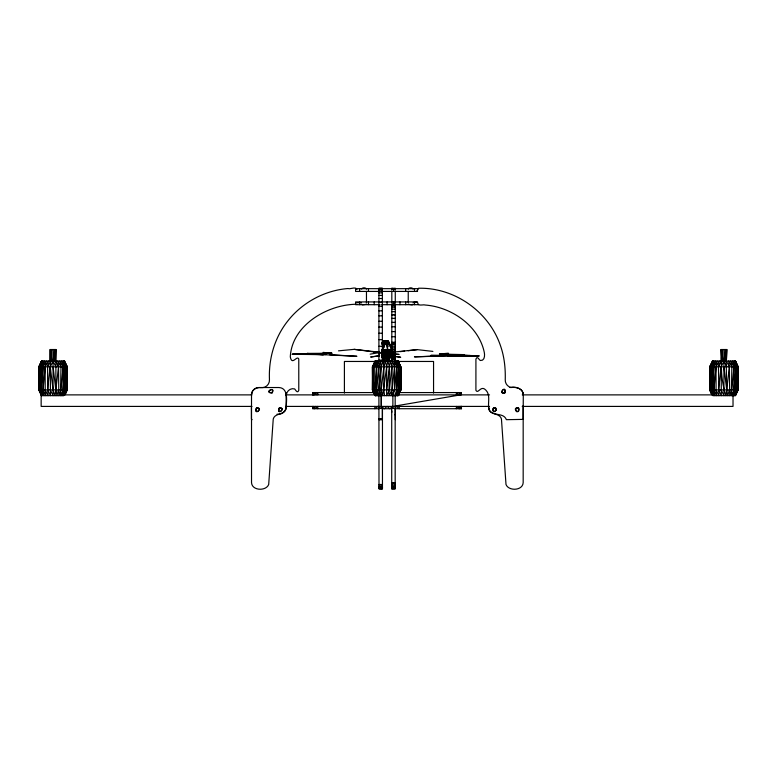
<?xml version="1.0" encoding="UTF-8"?>
<svg xmlns="http://www.w3.org/2000/svg" width="777" height="777" viewBox="0 0 777 777"><rect width="100%" height="100%" fill="white"/><g stroke="black" fill="none" stroke-linecap="round" stroke-linejoin="round"><path stroke-width="1.17" d="M55.517 349.524L54.487 361.062L54.555 349.524L53.069 361.062L50.272 366.822L53.069 389.889L55.05 395.648L55.837 389.889L55.944 349.524L50.184 349.524L50.184 361.062L50.554 349.524C52.03 365.015 47.076 380.254 48.038 395.648L45.202 389.889L45.144 366.822L46.319 361.062L42.988 366.822L41.288 389.889L42.667 395.648L63.889 395.648L66.171 389.889L67.007 366.822L64.53 361.062L41.599 361.062L38.85 366.822L38.85 389.889L41.531 395.648L39.132 389.889L38.85 366.822L41.608 361.062L39.132 366.822L38.85 389.889L41.715 395.648L39.559 390.85M285.567 409.644L286.159 406.76C286.577 400.631 288.442 387.908 278.885 387.529L258.799 387.529C254.905 387.48 251.466 390.918 251.515 394.813L251.525 482.663C251.933 490.773 266.035 491.385 268.696 484.498L273.242 418.997C275.019 412.402 285.159 415.559 286.033 408.129M379.001 488.092L379.001 487.286M382.459 488.092L382.459 487.286M391.812 412.325L391.812 410.946M395.27 415.073L395.27 414.403M395.27 359.285L391.812 359.061M391.812 356.439L395.27 356.439L395.27 356.934L391.812 356.934M405.701 304.691L405.701 301.923M405.701 291.433L405.701 288.665M408.236 302.855L408.236 291.385M523.174 405.643L523.174 482.663C522.766 490.773 508.663 491.385 506.002 484.498L501.447 418.997C499.679 412.402 489.529 415.559 488.665 408.129M722.445 361.062L722.445 349.524C720.444 364.889 721.085 380.905 725.922 395.648L726.709 389.889L726.126 357.595M60.985 366.822L59.8 361.062L63.141 366.822L63.073 389.889L61.878 395.648L64.841 389.889L64.909 366.822L61.626 361.062L63.141 366.822L60.927 389.889L58.829 395.648L58.528 366.822L57.751 361.062L60.985 366.822L60.489 395.648L63.073 389.889L64.909 366.822L63.024 361.062L66.2 366.822L66.171 389.889L62.986 395.648L64.841 389.889L66.2 366.822L64.025 361.062L67.007 366.822L66.997 389.889L64.996 394.697M379.37 355.507L379.535 351.379M381.449 355.516L383.362 355.487L383.372 351.389L381.905 351.311L381.905 355.458L383.527 355.468M389.53 361.062L389.53 349.524L383.76 349.524L383.76 361.062L384.197 349.524L384.178 361.062L385.159 349.524L385.178 361.062L386.645 349.524L386.596 361.062L388.005 349.524L388.063 361.062L389.102 349.524L389.131 361.062L388.908 358.751M393.045 395.648L394.531 389.889L394.561 366.822L392.385 361.062L389.413 389.889L386.645 395.648L386.674 366.822L387.82 361.062L389.442 366.822L388.908 395.648L392.074 389.889L394.561 366.822L394.337 361.062L396.697 366.822L396.707 389.889L394.803 395.648L398.494 389.889L398.455 366.822L397.173 361.062L399.767 366.822L399.805 389.889L397.319 395.648M389.19 353.389L389.19 351.311L392.327 351.408L389.792 351.466L389.763 353.545M735.469 395.648L737.868 389.889L738.15 366.822L735.392 361.062L737.868 366.822L737.043 389.889L733.857 395.648L735.712 389.889L735.78 366.822L732.497 361.062L734.012 366.822L731.798 389.889L729.7 395.648L729.399 366.822L726.369 361.062L726.816 349.524L721.056 349.524L721.483 361.062L718.472 366.822L718.91 395.648L716.073 389.889L716.015 366.822L717.19 361.062L713.859 366.822L712.159 389.889L713.539 395.648L735.469 395.648L738.15 389.889L738.15 366.822L735.401 361.062L712.47 361.062L709.722 366.822L709.722 389.889L711.955 394.697M712.47 361.062L710.003 366.822L709.722 389.889L738.15 389.889L737.868 366.822L734.896 361.062L737.072 366.822L735.712 389.889L732.75 395.648L733.944 389.889L734.012 366.822L730.671 361.062L731.856 366.822L731.361 395.648L733.944 389.889L735.78 366.822L733.896 361.062L737.072 366.822L737.043 389.889L734.76 395.648L737.868 389.889L737.878 366.822L735.392 361.062M721.444 357.595L721.425 361.062L721.056 349.524M383.819 353.457L383.372 351.389L383.857 353.428M398.174 361.062L400.573 366.822L400.864 389.889L397.999 395.648L400.611 389.889L400.864 366.822L372.426 366.822L372.717 389.889L375.272 395.648L372.426 389.889L372.426 366.822L375.116 361.062L398.174 361.062L400.864 366.822L400.864 389.889L398.174 395.648L375.116 395.648L372.426 389.889L372.572 376.534M384.12 361.752L383.488 350.048L382.614 349.66L383.284 341.229L385.596 340.559L388.471 341.278L391.948 348.543L387.908 341.19L385.596 340.559L382.721 341.142L381.925 343.269M64.53 361.062L67.278 366.822L66.997 389.889L64.821 394.697L67.007 389.889L64.404 394.697M381.925 357.517L382.012 350.048L383.488 350.048L381.925 357.517L384.11 357.663L381.925 357.517L383.401 357.537M381.837 357.527L384.547 357.624L382.886 357.439L382.983 350.009L381.944 349.611L383.819 349.873M389.044 355.39L389.024 357.546L390.977 357.507L389.996 357.459L390.025 355.322M389.073 353.244L389.112 350.019L391.744 349.601L388.471 341.278L382.721 341.142L382.09 343.259M390.044 353.185L390.083 349.98L389.355 349.582L388.607 349.99L391.074 349.99L389.112 350.019L389.636 353.234M390.355 355.38L390.326 357.527L389.986 355.38M390.384 353.224L390.423 350L391.744 349.601L387.354 341.317L385.596 340.559L382.614 349.66L384.44 349.912M383.362 355.487L383.838 351.408L382.507 351.447L382.449 355.594L384.43 355.555M361.626 289.093C362.082 287.354 365.977 287.412 366.462 289.093M375.417 395.648L372.717 389.889L373.494 366.822L375.388 361.062L372.678 366.822L372.717 389.889L375.116 395.648M389.53 349.524L389.131 361.062L389.102 349.524M399.805 389.889L400.573 366.822L397.941 361.062L398.669 363.364M55.944 349.524L55.497 361.062L58.528 366.822L55.837 389.889L56.944 395.648L58.469 389.889M726.369 361.062L726.816 349.524M251.418 394.988L251.544 393.648M286.072 406.934C286.159 411.519 281.449 415.005 277.02 414.19M396.707 389.889L398.455 366.822L395.949 361.062L396.697 366.822L394.531 389.889L391.045 395.648L392.074 389.889L392.103 366.822L390.18 361.062L386.625 389.889M726.388 349.524L725.359 361.062L725.427 349.524L723.931 361.062L721.143 366.822L718.531 389.889L721.328 395.648L721.143 366.822M729.341 389.889L727.816 395.648L726.709 389.889L729.399 366.822L728.622 361.062L731.856 366.822M408.236 289.093C408.721 287.412 412.616 287.354 413.073 289.093M314.734 394.881L315.035 392.57L316.093 394.881L317.783 392.57L317.783 394.881M50.272 366.822L50.456 395.648L47.659 389.889L47.601 366.822L48.417 361.062L45.144 366.822L43.056 389.889L44.027 395.648L41.288 389.889L41.22 366.822L43.123 361.062L39.928 366.822L39.132 389.889L41.385 394.697M718.472 366.822L719.288 361.062L716.015 366.822L713.927 389.889L714.898 395.648L712.159 389.889L712.091 366.822L713.995 361.062L710.8 366.822L710.003 389.889L712.004 394.697L709.722 389.889M456.371 406.41L456.371 408.721L458.08 406.41L459.12 408.721L459.46 406.41M399.291 406.41L399.291 408.721L396.406 406.41L394.91 408.721L461.441 408.721L461.179 406.41L460.848 408.721L460.489 406.41L459.12 408.721M383.848 361.732L384.197 359.673M385.353 344.298L385.596 340.559M389.413 353.176L390.083 349.98L392.443 349.582M251.593 393.784L251.806 392.803M391.899 352.525L392.006 352.049L388.801 352.729M373.523 389.889L376.651 395.648L374.835 389.889L374.796 366.822L376.107 361.062L373.494 366.822L373.523 389.889L375.806 395.648L372.717 389.889M286.305 394.93C286.752 390.918 290.588 387.762 294.658 388.918C295.678 390.161 297.542 393.832 298.786 390.345L298.776 359.061C296.999 354.759 291.987 366.161 290.297 356.934C291.763 325.107 327.826 304.331 356.721 304.254M251.622 393.269C252.583 388.888 257.42 386.927 261.528 387.674M395.221 406.002L460.47 394.881L461.247 392.57L399.32 392.57L399.32 394.881M313.452 407.177L312.908 408.721L379.215 408.721L377.739 406.41L374.835 408.721L374.835 406.41M41.385 362.985L42.104 361.062L39.122 366.822L39.122 389.889L39.122 366.822L41.608 361.062M711.897 363.937L712.975 361.062L709.993 366.822L710.003 389.889L712.15 394.697M413.043 304.205L412.198 304.866L408.294 304.302M396.26 395.648L398.494 389.889M375.116 361.062L372.678 366.822L375.388 361.062M382.478 344.298L383.848 341.093L384.178 347.474M374.796 366.822L377.301 361.062L374.835 389.889L377.797 395.648L376.592 389.889L376.583 366.822L378.923 361.062L379.205 395.648L376.592 389.889L378.758 366.822L380.847 361.062L380.837 395.648L378.729 389.889L381.216 366.822L383.061 361.062L383.887 366.822L383.848 389.889L384.586 395.648M381.876 344.386L383.284 341.229L388.471 341.278M400.174 390.85L397.999 395.648L400.864 389.889L372.426 389.889M65.045 394.697L67.278 389.889L67.278 366.822L64.035 361.062L65.103 363.937M709.789 372.892L709.722 366.822L712.975 361.062L710.8 366.822L710.829 389.889L712.703 395.648M366.404 304.302L362.5 304.866L361.655 304.205M47.601 366.822L50.66 361.062L51.573 349.524L51.573 361.062M397.474 395.648L400.087 390.85M315.035 392.57L313.704 394.881L313.306 392.57L312.966 394.881L312.713 392.57L373.669 392.57M505.079 392.618C506.274 384.207 497.183 395.056 505.079 392.618L504.778 392.88M413.189 302.69C414.277 301.787 416.851 301.612 417.735 302.855C417.56 306.73 423.523 304.128 425.427 305.05C451.534 307.09 478.613 325.728 484.265 352.253C484.935 355.274 484.78 360.965 480.38 360.518C478.855 359.877 477.418 355.264 475.922 359.061L475.912 390.345C478.214 394.561 480.827 384.566 485.907 390.18C490.724 395.046 487.616 402.719 488.83 408.634C491.229 417.317 503.35 411.528 506.381 419.677L523.164 419.386L523.28 394.988C523.368 388.694 516.2 386.761 511.043 387.509C507.517 386.732 505.001 383.275 505.244 379.7C505.545 368.405 504.37 357.022 500.679 346.299C489.52 312.373 455.477 287.849 419.726 288.228C417.424 287.48 418.385 290.433 416.919 290.734M357.051 302.671L361.509 302.69M390.948 349.99L391.307 349.572L389.355 349.582M272.261 392.676C275.893 386.441 263.607 391.53 271.882 392.939C275.728 384.897 263.248 393.657 272.222 392.754M504.895 392.667C506.118 384.197 497.756 394.366 504.526 392.919M493.21 408.246C492.064 416.831 500.456 406.594 493.58 407.993M516.045 408.255C514.889 416.87 523.29 406.594 516.414 407.993M495.561 408.207C493.288 406.526 491.249 410.839 494.036 411.499L496.163 410.285L495.289 407.974M518.191 408.09C510.44 407.381 521.28 416.423 518.123 407.983M392.851 406.41L389.782 408.721L387.092 406.41L384.343 408.721L381.322 406.41L381.322 394.881M256.507 408.09C252.642 416.287 265.074 407.459 256.196 408.246C255.089 416.725 263.189 406.585 256.575 407.983M279.341 408.08C275.476 416.278 287.908 407.459 279.03 408.236C277.913 416.725 286.014 406.575 279.409 407.974M383.906 354.671L381.692 355.487L383.799 355.516L381.662 355.545M388.995 353.04L392.006 352.049M383.741 354.953L381.692 355.487L383.828 355.021M381.42 355.371L383.585 354.875M388.976 353.156L390.918 352.729M370.134 354.147L379.312 352.622L354.195 349.349L338.49 350.845M389.112 350.019L391.744 349.601M379.263 355.769L370.619 357.012L379.477 355.798M262.471 387.674C266.618 387.49 269.842 383.527 269.454 379.448C268.551 358.712 274.621 337.645 287.558 321.27C302.02 302.671 324.339 290.481 347.843 288.539C350.126 289.666 355.827 286.072 356.915 289.51M323.057 352.379L331.915 353.244L292.162 354.331L325.922 354.516M439.442 354.05L464.287 354.613L458.1 355.147L478.943 355.934L447.892 355.817L479.186 355.915L439.442 354.05L448.31 353.185M408.061 350.757L417.181 349.631L432.886 351.398M388.782 352.612L392.113 352.253M395.444 351.894L417.181 349.631M399.99 351.651L404.603 351.155M302.37 353.904L292.405 354.322L323.455 354.613L300.058 354.059L302.37 353.904L323.455 354.613M389.102 357.595L390.86 357.478L388.801 357.585M389.141 357.605L390.977 357.507M388.791 355.497L392.278 355.555L389.733 355.613M451.398 355.711L414.432 356.857L450.204 355.516L475.66 355.808M383.372 351.389L384.353 351.369L381.905 351.311L383.634 354.419M391.084 351.33L388.84 351.359L392.171 351.369M295.687 354.215L313.248 353.943L307.061 353.409L331.915 353.244M447.892 355.817L471.289 355.662L430.924 355.39L452.301 355.545M381.662 350.019L382.983 350.009M384.023 361.752L383.663 357.643L381.575 357.449L384.673 357.43M390.025 349.611L382.614 349.66M389.345 351.418L392.327 351.408M383.838 351.408L381.604 351.379M378.904 288.442L382.362 288.384M418.58 288.665L355.594 288.665L355.594 291.433L380.06 291.433M391.812 288.694L395.27 288.694M391.812 288.889L395.27 288.889L391.812 288.384L395.27 288.228L395.27 289.51M391.812 289.093L395.27 289.093M378.904 289.423L382.362 289.423M378.904 290.87L382.362 290.87M381.701 291.433L417.57 291.433M378.904 292.871L382.362 292.871M378.904 295.425L382.362 295.425M378.904 298.514L382.362 298.514M380.06 301.923L355.594 301.923L355.594 304.691L380.06 304.691M381.701 301.923L417.57 301.923M378.904 302.127L382.362 302.127M391.812 361.48L391.812 304.186L395.27 304.205L395.27 361.48M391.812 304.302L395.27 304.254M391.812 304.497L395.27 304.497M381.701 304.691L418.58 304.691M391.812 304.769L395.27 304.846M391.812 305.05L395.27 305.05M391.812 305.837L395.27 305.837M378.904 306.245L382.362 306.245M391.812 307.216L395.27 307.216M391.812 309.159L395.27 309.159M378.904 310.839L382.362 310.839M391.812 311.664L395.27 311.664M391.812 314.704L395.27 314.704M391.812 314.811L395.27 314.811M378.904 315.821L382.362 315.821M391.812 318.356L395.27 318.356M378.904 321.27L382.362 321.27M391.812 322.358L395.27 322.358M391.812 326.777L395.27 326.777M378.904 327.088L382.362 327.088M391.812 331.585L395.27 331.585M378.904 333.226L382.362 333.226M391.812 336.732L395.27 336.732M378.904 339.646L382.362 339.646M391.812 342.249L395.27 342.249M391.812 342.832L395.27 342.832M395.27 343.415L391.812 343.415L391.812 343.997L395.27 343.997M391.812 344.58L395.27 344.58M378.904 346.299L382.362 346.299M391.812 346.241L395.27 346.241L395.27 347.843L391.812 347.843M391.812 349.388L395.27 349.388M391.812 350.864L395.27 350.864M391.812 351.563L395.27 351.563M391.812 352.253L395.27 352.253M395.27 352.923L391.812 352.923L391.812 353.574L395.27 353.574M378.904 353.147L382.362 353.147M391.812 354.195L395.27 354.195M391.812 354.788L395.27 354.788M391.812 355.371L395.27 355.371M391.812 355.915L395.27 355.915M391.812 357.401L395.27 357.401M391.812 357.566L395.27 357.556M391.812 357.653L395.27 357.731L391.812 357.838M391.812 358.051L395.27 358.051M391.812 358.352L395.27 358.352M391.812 358.692L395.27 358.692M378.904 360.159L382.362 360.159M379.341 361.46L344.405 361.46L344.405 393.055M381.75 361.46L384.159 361.46M388.986 361.46L433.556 361.46L433.556 393.055M38.85 366.822L67.278 366.822M709.722 366.822L738.15 366.822M509.994 387.529C515.277 386.315 523.251 388.131 523.183 394.813M38.85 389.889L67.278 389.889L67.201 383.819M43.57 394.881L41.152 394.881L41.152 406.41L251.942 406.41M62.956 394.881L251.923 394.881M285.849 394.881L375.281 394.881M397.678 394.881L489.549 394.881M522.251 394.881L713.645 394.881M285.781 406.41L380.128 406.41M381.322 406.41L489.559 406.41M522.193 406.41L733.022 406.41L733.022 394.881M378.904 408.216L382.362 408.207L382.362 419.667L378.904 419.658M391.715 408.255L394.026 408.246M382.294 408.721L391.831 408.721M378.904 419.085L382.362 419.085M378.904 419.24L382.362 419.279M378.904 419.386L382.362 419.454L378.904 419.59M391.715 482.663L395.172 482.663M391.715 483.391L395.172 483.391M379.001 484.498L382.459 484.498M391.715 484.858L395.172 484.858M379.001 485.839L382.459 485.839M391.715 486.179L395.172 486.179M379.001 486.965L382.459 486.965M391.715 487.286L395.172 487.286M379.001 487.888L382.459 487.888M391.715 488.092L395.172 488.092M379.001 488.5L382.459 488.772L379.001 488.772L378.904 394.93M391.715 488.597L395.172 488.5M379.001 488.752L382.459 488.752L382.459 408.129M392.871 394.813L392.871 408.129L391.715 408.129L391.715 488.772L395.172 488.752L395.172 394.813M391.715 488.772L395.172 488.772M388.393 351.427L391.491 351.447M321.134 354.283L300.058 354.059L319.046 354.293L301.282 353.972M389.277 355.526L392.278 355.555M389.364 355.565L391.433 355.594L389.335 355.536M319.949 354.497L356.905 356.293L329.506 354.691M389.86 354.079L392.171 354.176M395.629 354.312L399.096 354.458L395.668 353.943M382.07 357.546L384.11 357.663M252.098 419.677L251.427 419.085L251.418 405.808M381.575 357.449L384.547 357.624M468.978 355.487L471.289 355.662M390.996 355.72L389.656 355.613L391.861 355.944M354.195 349.349L379.39 352.204M380.06 352.554L373.242 351.728L379.885 352.865M381.604 349.786L383.488 350.048M383.284 341.229L382.721 341.142L385.994 341.113L388.092 346.406M388.811 352.913L392.239 353.428M395.182 356.449L400.709 357.284L395.318 356.41M381.662 352.467L383.896 352.855M382.507 351.447L384.285 354.574M712.062 393.735L709.993 389.889L712.256 394.697M39.637 390.85L41.705 394.697M723.931 361.062L726.728 366.822M53.069 361.062L55.857 366.822M721.163 389.889L723.931 395.648L723.931 349.524M50.291 389.889L53.069 395.648L53.069 349.524M713.539 395.648L710.829 389.889L712.091 366.822L715.423 361.062L713.859 366.822L713.927 389.889L716.724 395.648L716.073 389.889M42.667 395.648L39.957 389.889L39.928 366.822L42.113 361.062L39.132 366.822L39.248 370.279M389.19 351.311L390.122 353.399M389.792 351.466L390.617 353.525M460.47 394.881L459.576 392.57L458.731 394.881L456.39 392.57L456.39 394.881M735.615 362.985L734.906 361.062L737.868 366.822L737.878 389.889L737.752 386.431M373.902 391.045L375.038 394.502M41.832 395.648L39.957 389.889L41.22 366.822L44.551 361.062L42.988 366.822L43.056 389.889L45.853 395.648L45.202 389.889M399.767 366.822L397.911 361.062L400.573 366.822L400.611 389.889L400.524 387.577M489.131 409.644L488.539 406.76M385.198 341.297L387.684 349.631L387.354 341.317M522.892 392.783L523.106 393.784M285.868 392.773L286.091 393.784M387.908 341.19L388.451 344.337M381.837 351.078L382.886 357.439M723.931 366.822L726.709 389.889M53.069 366.822L55.837 389.889M461.198 406.41L461.441 408.721L461.431 406.41M461.247 392.57L461.46 394.881M312.694 406.41L312.908 408.721L313.626 406.41L314.568 408.721L315.384 406.41L317.754 408.721L317.754 406.41M50.903 352.991L50.612 349.524L50.554 361.062L50.184 349.524M383.663 357.643L383.663 361.732M366.462 291.385L366.462 302.855M312.713 392.57L312.713 394.881M414.51 288.665L414.51 291.433M414.51 301.923L414.51 304.691M399.97 301.923L399.97 304.691M395.27 290.87L395.27 302.855M395.27 408.216L395.27 419.667M393.667 288.665L393.667 291.433M393.667 301.923L393.667 304.691M391.812 288.228L391.812 289.51M391.812 290.87L391.812 302.855M387.092 301.923L387.092 304.691M384.197 349.524L384.197 361.062M382.362 361.48L382.362 288.228L378.904 288.228L378.904 361.48M381.206 394.988L381.206 408.216M374.854 392.57L374.854 394.881M374.203 301.923L374.203 304.691M368.473 288.665L368.473 291.433M368.473 301.923L368.473 304.691M359.664 288.665L359.664 291.433M359.664 301.923L359.664 304.691M286.159 394.813L286.159 406.76M383.887 366.822L381.186 389.889L382.692 395.648L386.674 366.822L385.402 361.062L383.887 366.822M383.964 353.418L383.09 354.098L384.372 354.127L383.964 353.418"/></g></svg>
